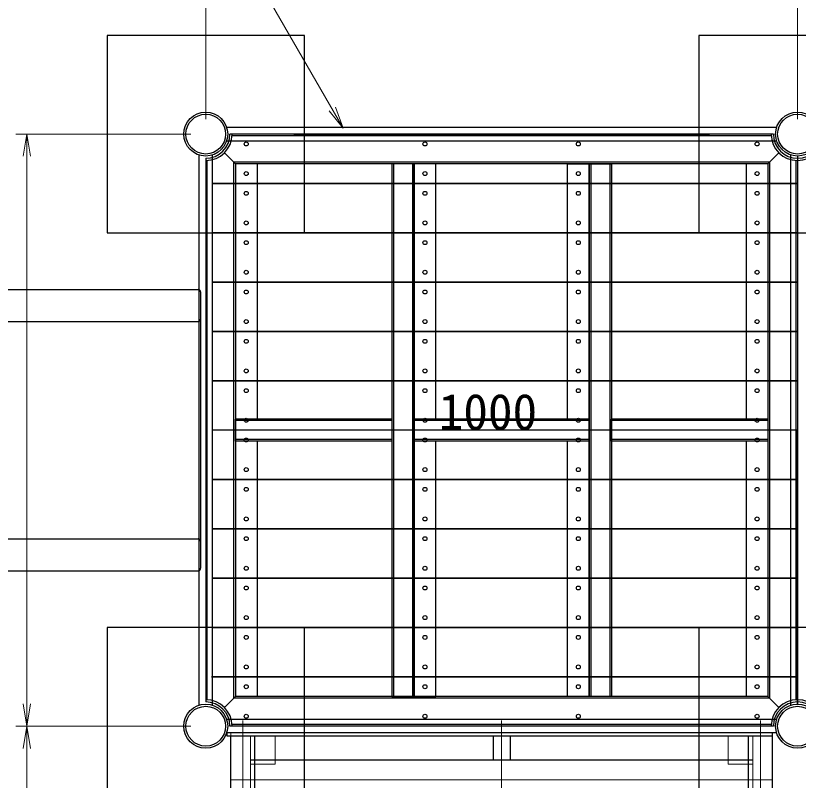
# Model space of a CAD drawing. Units: millimetres at full size, sheet at 1:30; details may follow other scales. Extents: x 450 to 12150, y 450 to 8460.
# Drawn here: x 2758 to 4345, y 5412 to 6961 of the extents above; entities that cross this region are included whole.
import ezdxf
from ezdxf.enums import TextEntityAlignment as Align

# ---------------------------------------------------------------- set-up
doc = ezdxf.new("R2010")
doc.units = ezdxf.units.MM
doc.header["$LTSCALE"] = 30
doc.linetypes.add('CHAIN', pattern=[18.5, 12, -1.5, 3.5, -1.5])
for name, color, linetype, lineweight in [('D-BMK', 2, 'CHAIN', 13), ('D-STR-1', 1, 'Continuous', 25), ('D-STR-2', 72, 'Continuous', 13), ('D-STR-3', 251, 'Continuous', 9), ('D-STR-TXT', 7, 'Continuous', 13), ('D-STR\u3000構造物外形線', 1, 'Continuous', 25)]:
    doc.layers.add(name, color=color, linetype=linetype, lineweight=lineweight)
doc.styles.add('ＭＳ ゴシック', font='')
doc.styles.get('ＭＳ ゴシック').set_extended_font_data('MS Gothic')

# ---------------------------------------------------------------- blocks, each defined once
blk = doc.blocks.new('open_arrow')
at = {"color": 0, "linetype": 'Continuous', "lineweight": -2}
blk.add_lwpolyline([(7.5, 1.25), (0, 0), (7.5, -1.25)], dxfattribs=at)

msp = doc.modelspace()

# ---------------------------------------------------------------- linework, layer by layer
at = {"layer": 'D-BMK'}
for p, q in [((3218.31, 5532.74), (3218.31, 4652.74)), ((3743.31, 5532.74), (3743.31, 4652.74)), ((4268.31, 5532.74), (4268.31, 4652.74))]:
    msp.add_line(p, q, dxfattribs=at)
at = {"layer": 'D-STR-1'}
for p, q in [((3194.01, 4652.74), (3194.01, 5501.74)), ((3242.61, 4652.74), (3242.61, 5501.74)), ((3726.31, 5501.74), (3726.31, 5452.92)), ((3760.31, 5501.74), (3760.31, 5452.92)), ((4244.01, 4652.74), (4244.01, 5501.74)), ((4292.61, 4652.74), (4292.61, 5501.74)), ((3234.3, 5452.92), (4252.32, 5452.92))]:
    msp.add_line(p, q, dxfattribs=at)
msp.add_lwpolyline([(3185.74, 5507.74), (3185.74, 5501.74), (4292.61, 5501.74), (4292.61, 5507.74)], close=True, dxfattribs=at)
at = {"layer": 'D-STR-2'}
for p, q in [((3234.3, 5036.67), (3234.3, 5501.74)), ((3284.3, 5444.18), (3284.3, 5501.74)), ((4202.32, 5444.18), (4202.32, 5501.74)), ((4252.32, 5036.67), (4252.32, 5501.74)), ((3234.3, 5444.18), (3284.3, 5444.18)), ((4202.32, 5444.18), (4252.32, 5444.18))]:
    msp.add_line(p, q, dxfattribs=at)
at = {"layer": 'D-STR-3'}
msp.add_lwpolyline([(4292.61, 5507.74), (4292.61, 5412.74), (3194.01, 5412.74), (3194.01, 5507.74)], close=True, dxfattribs=at)
at = {"layer": 'D-STR-TXT'}
for p, q in [((3143.31, 6751.34), (3143.31, 7377.66)), ((3143.31, 6751.34), (3143.31, 7258.85)), ((4343.31, 6751.34), (4343.31, 7258.85)), ((4343.31, 6751.34), (4343.31, 7258.85)), ((3113.31, 6721.34), (2758.16, 6721.34)), ((2780.66, 5521.34), (2780.66, 6721.34)), ((3113.31, 5521.34), (2758.16, 5521.34)), ((3113.31, 5521.34), (2758.16, 5521.34)), ((2780.66, 4652.74), (2780.66, 5521.34))]:
    msp.add_line(p, q, dxfattribs=at)
msp.add_lwpolyline([(3422.26, 6733.51), (3193.08, 7130.47), (2590.08, 7130.47)], dxfattribs=at)
at = {"layer": 'D-STR\u3000構造物外形線'}
for p, q in [((3343.31, 6921.34), (2943.31, 6921.34)), ((2943.31, 6921.34), (2943.31, 6521.34)), ((3343.31, 6521.34), (3343.31, 6921.34)), ((4543.31, 6921.34), (4143.31, 6921.34)), ((4143.31, 6921.34), (4143.31, 6521.34)), ((4300.89, 6734.94), (3185.74, 6734.94)), ((4294.26, 6721.34), (3192.36, 6721.34)), ((4289.86, 6718.14), (3196.77, 6718.14)), ((3321.91, 6721.34), (4164.71, 6721.34)), ((3185.74, 6707.74), (4300.89, 6707.74)), ((3181.18, 6683.47), (3203.31, 6661.34)), ((4305.45, 6683.47), (4283.31, 6661.34)), ((3129.71, 5563.76), (3129.71, 6678.91)), ((3143.31, 6672.29), (3143.31, 5570.39)), ((3146.51, 5574.79), (3146.51, 6667.88)), ((3156.91, 5563.76), (3156.91, 6678.91)), ((4329.71, 5563.76), (4329.71, 6678.91)), ((4329.71, 5563.76), (4329.71, 6678.91)), ((4340.11, 6667.88), (4340.11, 5574.79)), ((4343.31, 6676.79), (4343.31, 6621.34)), ((4343.31, 6676.79), (4343.31, 5565.89)), ((4343.31, 6672.29), (4343.31, 5570.39)), ((4343.31, 6672.29), (4343.31, 5570.39)), ((4286.51, 6664.54), (3200.11, 6664.54)), ((3200.11, 5578.14), (3200.11, 6664.54)), ((3203.31, 6661.34), (3203.31, 5581.34)), ((4283.31, 6661.34), (3203.31, 6661.34)), ((3247.31, 6661.34), (3247.31, 6143.84)), ((3565.81, 6661.34), (3520.81, 6661.34)), ((3520.81, 6661.34), (3520.81, 5581.34)), ((3524.01, 6661.34), (3524.01, 5581.34)), ((3562.61, 6661.34), (3562.61, 5581.34)), ((3609.81, 6661.34), (3565.81, 6661.34)), ((3565.81, 6661.34), (3565.81, 5581.34)), ((3565.81, 5581.34), (3565.81, 6661.34)), ((3609.81, 6143.84), (3609.81, 6661.34)), ((3876.81, 6143.84), (3876.81, 6661.34)), ((3876.81, 6661.34), (3920.81, 6661.34)), ((3920.81, 6661.34), (3920.81, 5581.34)), ((3920.81, 6661.34), (3965.81, 6661.34)), ((3920.81, 5581.34), (3920.81, 6661.34)), ((3924.01, 6661.34), (3924.01, 5581.34)), ((3962.61, 6661.34), (3962.61, 5581.34)), ((3965.81, 6661.34), (3965.81, 5581.34)), ((4239.31, 6661.34), (4239.31, 6143.84)), ((4283.31, 6661.34), (4283.31, 5581.34)), ((4286.51, 6664.54), (4286.51, 5578.14)), ((4343.31, 6621.34), (3156.91, 6621.34)), ((3156.91, 6621.34), (4343.31, 6621.34)), ((4343.31, 6621.34), (4343.31, 6521.34)), ((2943.31, 6521.34), (3343.31, 6521.34)), ((4343.31, 6521.34), (3156.91, 6521.34)), ((3156.91, 6521.34), (4343.31, 6521.34)), ((4143.31, 6521.34), (4543.31, 6521.34)), ((4343.31, 6521.34), (4343.31, 6421.34)), ((4343.31, 6421.34), (3156.91, 6421.34)), ((3156.91, 6421.34), (4343.31, 6421.34)), ((4343.31, 6421.34), (4343.31, 6321.34)), ((1252.81, 6406.34), (3127.81, 6406.34)), ((3132.81, 6401.34), (3132.81, 5841.34)), ((1252.81, 6341.34), (3127.81, 6341.34)), ((4343.31, 6321.34), (3156.91, 6321.34)), ((3156.91, 6321.34), (4343.31, 6321.34)), ((4343.31, 6321.34), (4343.31, 6221.34)), ((4343.31, 6221.34), (3156.91, 6221.34)), ((3156.91, 6221.34), (4343.31, 6221.34)), ((4343.31, 6221.34), (4343.31, 6121.34)), ((3520.81, 6143.84), (3203.31, 6143.84)), ((3203.31, 6143.84), (3520.81, 6143.84)), ((3203.31, 6098.84), (3203.31, 6143.84)), ((3520.81, 6143.84), (3520.81, 6098.84)), ((3920.81, 6143.84), (3565.81, 6143.84)), ((3565.81, 6143.84), (3920.81, 6143.84)), ((3565.81, 6098.84), (3565.81, 6143.84)), ((3920.81, 6143.84), (3920.81, 6098.84)), ((4283.31, 6143.84), (3965.81, 6143.84)), ((3965.81, 6143.84), (4283.31, 6143.84)), ((3965.81, 6098.84), (3965.81, 6143.84)), ((4283.31, 6143.84), (4283.31, 6098.84)), ((3520.81, 6140.64), (3203.31, 6140.64)), ((3920.81, 6140.64), (3565.81, 6140.64)), ((4283.31, 6140.64), (3965.81, 6140.64)), ((4343.31, 6121.34), (3156.91, 6121.34)), ((4343.31, 6121.34), (3156.91, 6121.34)), ((4343.31, 6021.34), (4343.31, 6121.34)), ((3520.81, 6102.04), (3203.31, 6102.04)), ((3520.81, 6098.84), (3203.31, 6098.84)), ((3520.81, 6098.84), (3203.31, 6098.84)), ((3247.31, 6098.84), (3247.31, 5581.34)), ((3920.81, 6102.04), (3565.81, 6102.04)), ((3920.81, 6098.84), (3565.81, 6098.84)), ((3920.81, 6098.84), (3565.81, 6098.84)), ((3609.81, 5581.34), (3609.81, 6098.84)), ((3876.81, 5581.34), (3876.81, 6098.84)), ((4283.31, 6102.04), (3965.81, 6102.04)), ((4283.31, 6098.84), (3965.81, 6098.84)), ((4283.31, 6098.84), (3965.81, 6098.84)), ((4239.31, 6098.84), (4239.31, 5581.34)), ((4343.31, 6021.34), (3156.91, 6021.34)), ((3156.91, 6021.34), (4343.31, 6021.34)), ((4343.31, 5921.34), (4343.31, 6021.34)), ((4343.31, 5921.34), (3156.91, 5921.34)), ((3156.91, 5921.34), (4343.31, 5921.34)), ((4343.31, 5821.34), (4343.31, 5921.34)), ((1252.81, 5901.34), (3127.81, 5901.34)), ((1252.81, 5836.34), (3127.81, 5836.34)), ((4343.31, 5821.34), (3156.91, 5821.34)), ((3156.91, 5821.34), (4343.31, 5821.34)), ((4343.31, 5721.34), (4343.31, 5821.34)), ((3343.31, 5721.34), (2943.31, 5721.34)), ((2943.31, 5721.34), (2943.31, 5321.34)), ((4343.31, 5721.34), (3156.91, 5721.34)), ((3156.91, 5721.34), (4343.31, 5721.34)), ((3343.31, 5321.34), (3343.31, 5721.34)), ((4543.31, 5721.34), (4143.31, 5721.34)), ((4143.31, 5721.34), (4143.31, 5321.34)), ((4343.31, 5621.34), (4343.31, 5721.34)), ((4343.31, 5621.34), (3155.31, 5621.34)), ((3155.31, 5621.34), (4343.31, 5621.34)), ((4343.31, 5565.89), (4343.31, 5621.34)), ((3181.18, 5559.2), (3203.31, 5581.34)), ((4286.51, 5578.14), (3200.11, 5578.14)), ((4283.31, 5581.34), (3203.31, 5581.34)), ((3520.81, 5581.34), (3565.81, 5581.34)), ((3565.81, 5581.34), (3609.81, 5581.34)), ((3920.81, 5581.34), (3876.81, 5581.34)), ((3965.81, 5581.34), (3920.81, 5581.34)), ((4305.45, 5559.2), (4283.31, 5581.34)), ((4300.89, 5534.94), (3185.74, 5534.94)), ((4289.86, 5524.54), (3196.77, 5524.54)), ((4300.89, 5507.74), (3185.74, 5507.74)), ((4294.26, 5521.34), (3192.36, 5521.34))]:
    msp.add_line(p, q, dxfattribs=at)
for centre, radius in [((3143.31, 6721.34), 44.55), ((3143.31, 6721.34), 40.35), ((4343.31, 6721.34), 44.55), ((4343.31, 6721.34), 44.55), ((4343.31, 6721.34), 40.35), ((4343.31, 6721.34), 40.35), ((3225.31, 6701.34), 4), ((3587.81, 6701.34), 4), ((3898.81, 6701.34), 4), ((4261.31, 6701.34), 4), ((3225.31, 6641.34), 4), ((3587.81, 6641.34), 4), ((3898.81, 6641.34), 4), ((4261.31, 6641.34), 4), ((3225.31, 6601.34), 4), ((3587.81, 6601.34), 4), ((3898.81, 6601.34), 4), ((4261.31, 6601.34), 4), ((3225.31, 6541.34), 4), ((3587.81, 6541.34), 4), ((3898.81, 6541.34), 4), ((4261.31, 6541.34), 4), ((3225.31, 6501.34), 4), ((3587.81, 6501.34), 4), ((3898.81, 6501.34), 4), ((4261.31, 6501.34), 4), ((3225.31, 6441.34), 4), ((3587.81, 6441.34), 4), ((3898.81, 6441.34), 4), ((4261.31, 6441.34), 4), ((3225.31, 6401.34), 4), ((3587.81, 6401.34), 4), ((3898.81, 6401.34), 4), ((4261.31, 6401.34), 4), ((3225.31, 6341.34), 4), ((3587.81, 6341.34), 4), ((3898.81, 6341.34), 4), ((4261.31, 6341.34), 4), ((3225.31, 6301.34), 4), ((3587.81, 6301.34), 4), ((3898.81, 6301.34), 4), ((4261.31, 6301.34), 4), ((3225.31, 6241.34), 4), ((3587.81, 6241.34), 4), ((3898.81, 6241.34), 4), ((4261.31, 6241.34), 4), ((3225.31, 6201.34), 4), ((3587.81, 6201.34), 4), ((3898.81, 6201.34), 4), ((4261.31, 6201.34), 4), ((3225.31, 6141.34), 4), ((3587.81, 6141.34), 4), ((3898.81, 6141.34), 4), ((4261.31, 6141.34), 4), ((3225.31, 6101.34), 4), ((3587.81, 6101.34), 4), ((3898.81, 6101.34), 4), ((4261.31, 6101.34), 4), ((3225.31, 6041.34), 4), ((3587.81, 6041.34), 4), ((3898.81, 6041.34), 4), ((4261.31, 6041.34), 4), ((3225.31, 6001.34), 4), ((3587.81, 6001.34), 4), ((3898.81, 6001.34), 4), ((4261.31, 6001.34), 4), ((3225.31, 5941.34), 4), ((3587.81, 5941.34), 4), ((3898.81, 5941.34), 4), ((4261.31, 5941.34), 4), ((3225.31, 5901.34), 4), ((3587.81, 5901.34), 4), ((3898.81, 5901.34), 4), ((4261.31, 5901.34), 4), ((3225.31, 5841.34), 4), ((3587.81, 5841.34), 4), ((3898.81, 5841.34), 4), ((4261.31, 5841.34), 4), ((3225.31, 5801.34), 4), ((3587.81, 5801.34), 4), ((3898.81, 5801.34), 4), ((4261.31, 5801.34), 4), ((3225.31, 5741.34), 4), ((3587.81, 5741.34), 4), ((3898.81, 5741.34), 4), ((4261.31, 5741.34), 4), ((3225.31, 5701.34), 4), ((3587.81, 5701.34), 4), ((3898.81, 5701.34), 4), ((4261.31, 5701.34), 4), ((3225.31, 5641.34), 4), ((3587.81, 5641.34), 4), ((3898.81, 5641.34), 4), ((4261.31, 5641.34), 4), ((3225.31, 5601.34), 4), ((3587.81, 5601.34), 4), ((3898.81, 5601.34), 4), ((4261.31, 5601.34), 4), ((3143.31, 5521.34), 44.55), ((3143.31, 5521.34), 40.35), ((4343.31, 5521.34), 44.55), ((4343.31, 5521.34), 44.55), ((4343.31, 5521.34), 40.35), ((4343.31, 5521.34), 40.35), ((3225.31, 5541.34), 4), ((3587.81, 5541.34), 4), ((3898.81, 5541.34), 4), ((4261.31, 5541.34), 4)]:
    msp.add_circle(centre, radius, dxfattribs=at)
for centre, radius, start, end in [((3143.31, 6721.34), 49.05, 270, 0), ((3143.31, 6721.34), 53.55, 270, 0), ((4343.31, 6721.34), 53.55, 180, 270), ((4343.31, 6721.34), 49.05, 180, 270), ((4343.31, 6721.34), 49.05, 270, 0), ((4343.31, 6721.34), 53.55, 270, 0), ((3127.81, 6401.34), 5, 0, 90), ((3127.81, 6346.34), 5, 270, 0), ((3127.81, 5896.34), 5, 0, 90), ((3127.81, 5841.34), 5, 270, 0), ((3143.31, 5521.34), 53.55, 0, 90), ((4343.31, 5521.34), 53.55, 90, 180), ((4343.31, 5521.34), 53.55, 0, 90), ((3143.31, 5521.34), 49.05, 0, 90), ((4343.31, 5521.34), 49.05, 90, 180), ((4343.31, 5521.34), 49.05, 0, 90)]:
    msp.add_arc(centre, radius, start, end, dxfattribs=at)

# ---------------------------------------------------------------- block references
at = {"layer": 'D-STR-TXT', "xscale": 6, "yscale": 6}
for p, rotation in [((3422.26, 6733.51), 120), ((2780.66, 6721.34), 270), ((2780.66, 5521.34), 90), ((2780.66, 5521.34), 270)]:
    msp.add_blockref('open_arrow', p, dxfattribs=dict(at, rotation=rotation))

# ---------------------------------------------------------------- texts
at = {"layer": 'D-STR-TXT', "style": 'ＭＳ ゴシック'}
msp.add_text('1000', height=73.31, dxfattribs=at).set_placement((3615.76, 6099.82), align=Align.BOTTOM_LEFT)

doc.saveas('drawing.dxf')
